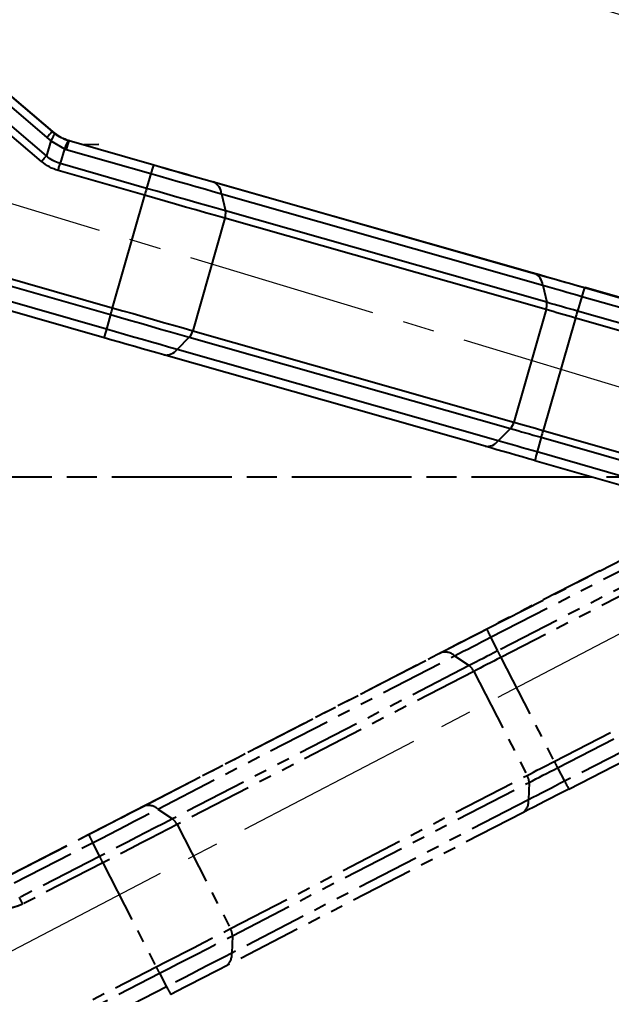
# Model space of a CAD drawing. Header units: millimetres. Extents: x 5659 to 7608, y 3628 to 5007.
# Drawn here: x 7309.3 to 7368.6, y 4005.9 to 4103.4 of the extents above; entities that cross this region are included whole.
import ezdxf

# ---------------------------------------------------------------- set-up
doc = ezdxf.new("R2010")
doc.units = ezdxf.units.MM
for name, pattern in [('AM_ISO08W050', [18, 12, -1.5, 3, -1.5]), ('CENTER2', [28.575, 19.05, -3.175, 3.175, -3.175]), ('PHANTOM', [12.7, 6.35, -1.27, 1.27, -1.27, 1.27, -1.27])]:
    doc.linetypes.add(name, pattern=pattern)
for name, color, linetype, lineweight in [('AM_5', 3, 'Continuous', 25), ('AM_7', 4, 'AM_ISO08W050', 25), ('单点划线', 1, 'CENTER2', 13), ('标注', 3, 'Continuous', 13)]:
    doc.layers.add(name, color=color, linetype=linetype, lineweight=lineweight)
doc.styles.add('SLDTEXTSTYLE1', font='txt.shx', dxfattribs={"width": 0.7, "bigfont": 'gbcbig.shx'})
doc.dimstyles.new('SLDDIMSTYLE12$0', dxfattribs={"dimtxt": 12, "dimasz": 10, "dimexe": 0, "dimexo": 0.0625, "dimgap": 0.875, "dimtad": 1, "dimdec": 1, "dimlfac": 1.8, "dimrnd": 1e-09, "dimzin": 12, "dimdsep": 46, "dimtxsty": 'SLDTEXTSTYLE1', "dimcen": 0.09, "dimdle": 8.16, "dimclrd": 3, "dimclre": 3, "dimadec": 0, "dimazin": 3, "dimtfac": 1, "dimtdec": 1, "dimtofl": 0, "dimtmove": 0, "dimatfit": 3, "dimfxl": 0, "dimfrac": 2, "dimtolj": 1, "dimlwd": 5, "dimlwe": 5, "dimarcsym": 0})
doc.dimstyles.new('SLDDIMSTYLE12$2', dxfattribs={"dimtxt": 12, "dimasz": 10, "dimexe": 0, "dimexo": 0.0625, "dimgap": 0.875, "dimtad": 1, "dimdec": 1, "dimlfac": 1.8, "dimrnd": 1e-09, "dimzin": 12, "dimdsep": 46, "dimtxsty": 'SLDTEXTSTYLE1', "dimcen": 0.09, "dimdle": 8.16, "dimclrd": 3, "dimclre": 3, "dimadec": 0, "dimazin": 3, "dimtfac": 1, "dimtdec": 1, "dimtofl": 0, "dimtmove": 0, "dimatfit": 3, "dimfxl": 0, "dimfrac": 2, "dimtolj": 1, "dimlwd": 5, "dimlwe": 5, "dimarcsym": 0})

# ---------------------------------------------------------------- blocks, each defined once
blk = doc.blocks.new('*D83')
at = {"layer": 'Defpoints', "color": 0, "transparency": 16777216}
for p in [(7156.036, 4130.93), (7157.171, 4066.071), (7399.45, 4057.617), (7399.45, 4057.617), (7174.159, 3940.198)]:
    blk.add_point(p, dxfattribs=at)
at = {"layer": '标注', "color": 3, "linetype": 'Continuous', "lineweight": 5, "transparency": 16777216}
blk.add_arc((7399.45, 4057.617), 242.426, 165.60197, 205.16456, dxfattribs=at)
at = {"layer": '标注', "color": 3, "transparency": 16777216}
for points in [[(7163.033, 4118.346), (7166.244, 4117.45), (7167.324, 4127.531)], [(7181.526, 3955.273), (7178.539, 3953.793), (7184.471, 3945.572)]]:
    blk.add_solid(points, dxfattribs=at)
at = {"layer": '标注', "color": 0, "transparency": 16777216, "insert": (7163.942, 4035.425), "char_height": 10, "attachment_point": 5, "rotation": 275.38327, "style": 'SLDTEXTSTYLE1'}
blk.add_mtext('\\A1;60%%D', dxfattribs=at)
blk = doc.blocks.new('*D88')
at = {"layer": 'AM_5', "color": 3, "linetype": 'Continuous', "lineweight": 5, "transparency": 16777216}
blk.add_arc((7399.345, 4057.649), 206.755, 166.00983, 177.22853, dxfattribs=at)
at = {"layer": 'AM_5', "color": 3, "transparency": 16777216}
for points in [[(7197.116, 4108.075), (7200.33, 4107.191), (7201.374, 4117.275)], [(7194.498, 4067.606), (7191.166, 4067.686), (7192.59, 4057.649)]]:
    blk.add_solid(points, dxfattribs=at)
at = {"layer": 'Defpoints', "color": 0, "transparency": 16777216}
for p in [(7156.036, 4130.93), (7196.51, 4097.717), (7175.9, 4057.649), (7399.45, 4057.617), (7402.598, 4057.649)]:
    blk.add_point(p, dxfattribs=at)
at = {"layer": 'AM_5', "color": 0, "transparency": 16777216, "insert": (7187.996, 4088.786), "char_height": 12, "attachment_point": 5, "rotation": 81.61918, "style": 'SLDTEXTSTYLE1'}
blk.add_mtext('\\A1;15%%D', dxfattribs=at)
blk = doc.blocks.new('*D64')
at = {"layer": 'AM_5', "color": 3, "linetype": 'Continuous', "lineweight": 5, "transparency": 16777216}
for p, q in [((7210.079, 4115.652), (7220.094, 4148.904)), ((7400.13, 4094.68), (7229.669, 4146.02))]:
    blk.add_line(p, q, dxfattribs=at)
at = {"layer": 'AM_5', "color": 3, "lineweight": 5, "transparency": 16777216}
blk.add_line((7399.427, 4057.668), (7409.705, 4091.796), dxfattribs=at)
at = {"layer": 'AM_5', "color": 3, "transparency": 16777216}
for points in [[(7230.15, 4147.616), (7229.188, 4144.425), (7220.094, 4148.904)], [(7400.611, 4096.275), (7399.65, 4093.084), (7409.705, 4091.796)]]:
    blk.add_solid(points, dxfattribs=at)
at = {"layer": 'Defpoints', "color": 0, "transparency": 16777216}
for p in [(7220.094, 4148.904), (7210.061, 4115.592), (7399.409, 4057.609)]:
    blk.add_point(p, dxfattribs=at)
at = {"layer": 'AM_5', "color": 0, "transparency": 16777216, "insert": (7315.061, 4127.482), "char_height": 12, "attachment_point": 5, "rotation": 343.23837, "style": 'SLDTEXTSTYLE1'}
blk.add_mtext('\\A1;225', dxfattribs=at)

msp = doc.modelspace()

# ---------------------------------------------------------------- linework, layer by layer
at = {"color": 7, "linetype": 'Continuous', "lineweight": 25}
for p, q in [((7216.575, 4103.875), (7318.641, 4074.605)), ((7216.38, 4103.183), (7318.446, 4073.914)), ((7318.045, 4072.448), (7215.374, 4101.89)), ((7317.824, 4071.588), (7215.153, 4101.031)), ((7307.652, 4096.469), (7312.629, 4092.223)), ((7307.678, 4096.474), (7312.655, 4092.229)), ((7307.118, 4095.867), (7312.095, 4091.621)), ((7312.039, 4089.799), (7306.672, 4094.378)), ((7311.553, 4089.233), (7306.186, 4093.811)), ((7312.629, 4092.223), (7312.655, 4092.229)), ((7312.655, 4092.229), (7312.852, 4092.07)), ((7312.49, 4091.304), (7312.039, 4089.799)), ((7312.095, 4091.621), (7312.49, 4091.304)), ((7312.49, 4091.304), (7313.861, 4090.502)), ((7314.335, 4091.326), (7314.246, 4091.352)), ((7314.247, 4091.352), (7314.334, 4091.326)), ((7314.31, 4091.321), (7314.334, 4091.326)), ((7314.31, 4091.321), (7322.785, 4088.891)), ((7314.334, 4091.326), (7322.809, 4088.896)), ((7313.861, 4090.502), (7313.418, 4089.025)), ((7313.861, 4090.502), (7314.035, 4090.45)), ((7314.035, 4090.45), (7322.51, 4088.02)), ((7317.282, 4090.952), (7315.827, 4090.898)), ((7321.866, 4085.852), (7313.216, 4088.332)), ((7322.068, 4086.545), (7313.418, 4089.025)), ((7322.51, 4088.02), (7322.068, 4086.545)), ((7327.806, 4087.469), (7359.954, 4078.327)), ((7328.757, 4087.185), (7360.906, 4078.043)), ((7321.866, 4085.852), (7318.641, 4074.605)), ((7329.58, 4086.001), (7329.966, 4084.289)), ((7329.58, 4086.001), (7361.728, 4076.859)), ((7362.115, 4075.147), (7329.966, 4084.289)), ((7329.911, 4083.554), (7326.686, 4072.308)), ((7362.059, 4074.412), (7329.911, 4083.554)), ((7361.728, 4076.859), (7362.115, 4075.147)), ((7365.903, 4076.616), (7384.939, 4071.157)), ((7378.137, 4073.119), (7365.927, 4076.621)), ((7365.628, 4075.745), (7365.186, 4074.27)), ((7365.628, 4075.745), (7385.798, 4069.961)), ((7318.446, 4073.914), (7318.045, 4072.448)), ((7362.059, 4074.412), (7358.834, 4063.166)), ((7364.984, 4073.577), (7361.76, 4062.33)), ((7382.011, 4068.694), (7364.984, 4073.577)), ((7386.913, 4068.039), (7365.186, 4074.27)), ((7326.345, 4071.658), (7325.115, 4070.428)), ((7326.345, 4071.658), (7358.493, 4062.516)), ((7326.686, 4072.308), (7358.834, 4063.166)), ((7355.944, 4060.74), (7323.796, 4069.882)), ((7357.263, 4061.286), (7325.115, 4070.428)), ((7358.493, 4062.516), (7357.263, 4061.286)), ((7361.76, 4062.33), (7378.787, 4057.447)), ((7361.565, 4061.639), (7361.163, 4060.172)), ((7361.565, 4061.639), (7383.291, 4055.408)), ((7381.333, 4054.388), (7361.163, 4060.172)), ((7360.942, 4059.313), (7379.988, 4053.851))]:
    msp.add_line(p, q, dxfattribs=at)
at = {"color": 7, "linetype": 'PHANTOM', "lineweight": 25}
for p, q in [((7356.112, 4042.463), (7373.729, 4051.508)), ((7356.508, 4041.64), (7373.985, 4050.614)), ((7374.443, 4049.118), (7357.195, 4040.262)), ((7367.426, 4048.285), (7356.126, 4042.483)), ((7373.279, 4047.709), (7357.522, 4039.618)), ((7356.508, 4041.64), (7357.195, 4040.262)), ((7320.905, 4024.307), (7350.604, 4039.64)), ((7321.793, 4024.751), (7351.491, 4040.084)), ((7323.203, 4024.45), (7352.901, 4039.783)), ((7352.901, 4039.783), (7354.355, 4038.799)), ((7357.522, 4039.618), (7362.866, 4029.21)), ((7354.355, 4038.799), (7324.657, 4023.467)), ((7354.817, 4038.226), (7325.119, 4022.893)), ((7354.817, 4038.226), (7360.162, 4027.818)), ((7363.197, 4028.573), (7381.667, 4038.056)), ((7362.866, 4029.21), (7378.624, 4037.301)), ((7382.574, 4036.813), (7363.908, 4027.229)), ((7364.335, 4026.451), (7381.961, 4035.502)), ((7330.463, 4012.485), (7360.162, 4027.818)), ((7363.197, 4028.573), (7363.908, 4027.229)), ((7330.659, 4011.778), (7360.357, 4027.111)), ((7360.357, 4027.111), (7360.302, 4025.372)), ((7360.302, 4025.372), (7330.603, 4010.039)), ((7323.203, 4024.45), (7324.657, 4023.467)), ((7359.714, 4024.072), (7330.016, 4008.739)), ((7325.119, 4022.893), (7330.463, 4012.485)), ((7308.428, 4017.881), (7316.271, 4021.908)), ((7308.442, 4017.901), (7316.285, 4021.928)), ((7308.823, 4017.058), (7316.666, 4021.085)), ((7316.666, 4021.085), (7317.353, 4019.707)), ((7317.353, 4019.707), (7309.348, 4015.596)), ((7317.68, 4019.063), (7309.675, 4014.953)), ((7317.68, 4019.063), (7323.025, 4008.655)), ((7330.659, 4011.778), (7330.603, 4010.039)), ((7228.57, 3960.154), (7323.025, 4008.655)), ((7228.9, 3959.517), (7323.356, 4008.018)), ((7323.356, 4008.018), (7324.067, 4006.674)), ((7324.067, 4006.674), (7229.051, 3957.886))]:
    msp.add_line(p, q, dxfattribs=at)
at = {"color": 7, "linetype": 'Continuous', "lineweight": 25, "flags": 128}
for points in [[(7322.785, 4088.891), (7323.554, 4088.67), (7324.321, 4088.451), (7325.083, 4088.233), (7325.84, 4088.017), (7326.588, 4087.803), (7327.325, 4087.593), (7328.049, 4087.387), (7328.757, 4087.185)], [(7322.809, 4088.896), (7323.452, 4088.712), (7324.094, 4088.528), (7324.732, 4088.345), (7325.365, 4088.164), (7325.991, 4087.986), (7326.607, 4087.81), (7327.213, 4087.637), (7327.806, 4087.469)], [(7322.51, 4088.02), (7323.42, 4087.759), (7324.328, 4087.499), (7325.231, 4087.241), (7326.126, 4086.985), (7327.011, 4086.732), (7327.884, 4086.484), (7328.741, 4086.239), (7329.58, 4086.001)], [(7329.966, 4084.289), (7329.029, 4084.556), (7328.072, 4084.828), (7327.097, 4085.106), (7326.108, 4085.389), (7325.108, 4085.674), (7324.099, 4085.963), (7323.085, 4086.253), (7322.068, 4086.545)], [(7329.911, 4083.554), (7328.956, 4083.826), (7327.981, 4084.104), (7326.988, 4084.387), (7325.981, 4084.674), (7324.962, 4084.965), (7323.934, 4085.259), (7322.901, 4085.555), (7321.866, 4085.852)], [(7359.954, 4078.327), (7360.663, 4078.125), (7361.387, 4077.919), (7362.124, 4077.709), (7362.872, 4077.495), (7363.628, 4077.279), (7364.391, 4077.061), (7365.158, 4076.841), (7365.927, 4076.621)], [(7360.906, 4078.043), (7361.499, 4077.874), (7362.104, 4077.702), (7362.721, 4077.526), (7363.347, 4077.347), (7363.98, 4077.166), (7364.618, 4076.984), (7365.26, 4076.8), (7365.903, 4076.616)], [(7361.728, 4076.859), (7362.191, 4076.727), (7362.663, 4076.592), (7363.145, 4076.455), (7363.633, 4076.316), (7364.127, 4076.175), (7364.625, 4076.032), (7365.126, 4075.889), (7365.628, 4075.745)], [(7318.641, 4074.605), (7319.677, 4074.308), (7320.71, 4074.013), (7321.737, 4073.719), (7322.756, 4073.428), (7323.763, 4073.14), (7324.756, 4072.857), (7325.731, 4072.579), (7326.686, 4072.308)], [(7365.186, 4074.27), (7364.791, 4074.383), (7364.396, 4074.496), (7364.004, 4074.608), (7363.615, 4074.719), (7363.23, 4074.829), (7362.851, 4074.937), (7362.479, 4075.043), (7362.115, 4075.147)], [(7318.446, 4073.914), (7319.463, 4073.623), (7320.477, 4073.332), (7321.486, 4073.044), (7322.486, 4072.758), (7323.475, 4072.475), (7324.45, 4072.197), (7325.408, 4071.925), (7326.345, 4071.658)], [(7364.984, 4073.577), (7364.608, 4073.685), (7364.232, 4073.792), (7363.858, 4073.899), (7363.488, 4074.005), (7363.122, 4074.11), (7362.761, 4074.213), (7362.406, 4074.314), (7362.059, 4074.412)], [(7323.796, 4069.882), (7323.088, 4070.084), (7322.364, 4070.29), (7321.627, 4070.5), (7320.879, 4070.714), (7320.122, 4070.93), (7319.359, 4071.148), (7318.593, 4071.368), (7317.824, 4071.588)], [(7325.115, 4070.428), (7324.276, 4070.667), (7323.419, 4070.911), (7322.546, 4071.16), (7321.661, 4071.413), (7320.766, 4071.669), (7319.863, 4071.927), (7318.955, 4072.187), (7318.045, 4072.448)], [(7358.834, 4063.166), (7359.181, 4063.067), (7359.536, 4062.966), (7359.897, 4062.863), (7360.263, 4062.758), (7360.634, 4062.652), (7361.007, 4062.546), (7361.383, 4062.438), (7361.76, 4062.33)], [(7358.493, 4062.516), (7358.858, 4062.412), (7359.23, 4062.306), (7359.609, 4062.198), (7359.994, 4062.088), (7360.383, 4061.977), (7360.775, 4061.865), (7361.169, 4061.752), (7361.565, 4061.639)], [(7361.163, 4060.172), (7360.661, 4060.316), (7360.16, 4060.46), (7359.662, 4060.602), (7359.168, 4060.743), (7358.68, 4060.883), (7358.198, 4061.02), (7357.726, 4061.155), (7357.263, 4061.286)], [(7360.942, 4059.313), (7360.299, 4059.497), (7359.657, 4059.681), (7359.019, 4059.864), (7358.386, 4060.045), (7357.76, 4060.223), (7357.143, 4060.399), (7356.538, 4060.572), (7355.944, 4060.74)]]:
    msp.add_lwpolyline(points, dxfattribs=at)
at = {"color": 7, "linetype": 'PHANTOM', "lineweight": 25, "flags": 128}
for points in [[(7350.604, 4039.64), (7351.258, 4039.978), (7351.928, 4040.323), (7352.609, 4040.674), (7353.3, 4041.03), (7354, 4041.39), (7354.705, 4041.753), (7355.415, 4042.117), (7356.126, 4042.483)], [(7351.491, 4040.084), (7352.039, 4040.367), (7352.599, 4040.655), (7353.169, 4040.949), (7353.748, 4041.247), (7354.333, 4041.548), (7354.923, 4041.852), (7355.517, 4042.157), (7356.112, 4042.463)], [(7352.901, 4039.783), (7353.329, 4040.004), (7353.766, 4040.229), (7354.211, 4040.458), (7354.662, 4040.691), (7355.119, 4040.926), (7355.58, 4041.163), (7356.043, 4041.401), (7356.508, 4041.64)], [(7357.195, 4040.262), (7356.829, 4040.074), (7356.464, 4039.886), (7356.101, 4039.699), (7355.742, 4039.514), (7355.386, 4039.331), (7355.036, 4039.151), (7354.692, 4038.973), (7354.355, 4038.799)], [(7357.522, 4039.618), (7357.173, 4039.439), (7356.826, 4039.26), (7356.48, 4039.083), (7356.138, 4038.906), (7355.799, 4038.732), (7355.465, 4038.56), (7355.138, 4038.391), (7354.817, 4038.226)], [(7360.162, 4027.818), (7360.482, 4027.983), (7360.81, 4028.152), (7361.144, 4028.324), (7361.482, 4028.499), (7361.825, 4028.675), (7362.171, 4028.853), (7362.518, 4029.031), (7362.866, 4029.21)], [(7360.357, 4027.111), (7360.694, 4027.285), (7361.038, 4027.462), (7361.389, 4027.643), (7361.744, 4027.826), (7362.104, 4028.011), (7362.467, 4028.197), (7362.832, 4028.385), (7363.197, 4028.573)], [(7363.908, 4027.229), (7363.444, 4026.99), (7362.98, 4026.752), (7362.519, 4026.515), (7362.063, 4026.28), (7361.611, 4026.048), (7361.166, 4025.818), (7360.729, 4025.593), (7360.302, 4025.372)], [(7364.335, 4026.451), (7363.74, 4026.145), (7363.146, 4025.84), (7362.556, 4025.536), (7361.97, 4025.235), (7361.392, 4024.937), (7360.822, 4024.643), (7360.262, 4024.355), (7359.714, 4024.072)], [(7316.271, 4021.908), (7316.982, 4022.273), (7317.692, 4022.638), (7318.397, 4023.001), (7319.097, 4023.361), (7319.788, 4023.717), (7320.469, 4024.068), (7321.138, 4024.413), (7321.793, 4024.751)], [(7316.285, 4021.928), (7316.88, 4022.234), (7317.473, 4022.539), (7318.064, 4022.842), (7318.649, 4023.144), (7319.228, 4023.442), (7319.798, 4023.735), (7320.357, 4024.024), (7320.905, 4024.307)], [(7316.666, 4021.085), (7317.508, 4021.517), (7318.348, 4021.949), (7319.183, 4022.378), (7320.011, 4022.805), (7320.83, 4023.226), (7321.636, 4023.642), (7322.428, 4024.05), (7323.203, 4024.45)], [(7324.657, 4023.467), (7323.791, 4023.02), (7322.906, 4022.563), (7322.005, 4022.099), (7321.091, 4021.628), (7320.165, 4021.152), (7319.232, 4020.672), (7318.294, 4020.19), (7317.353, 4019.707)], [(7325.119, 4022.893), (7324.237, 4022.437), (7323.335, 4021.973), (7322.418, 4021.5), (7321.487, 4021.02), (7320.544, 4020.535), (7319.594, 4020.047), (7318.638, 4019.555), (7317.68, 4019.063)], [(7323.025, 4008.655), (7323.983, 4009.148), (7324.939, 4009.639), (7325.889, 4010.128), (7326.831, 4010.612), (7327.763, 4011.092), (7328.68, 4011.565), (7329.581, 4012.03), (7330.463, 4012.485)], [(7323.356, 4008.018), (7324.297, 4008.501), (7325.235, 4008.983), (7326.168, 4009.463), (7327.093, 4009.939), (7328.007, 4010.41), (7328.908, 4010.875), (7329.793, 4011.331), (7330.659, 4011.778)], [(7330.603, 4010.039), (7329.828, 4009.639), (7329.036, 4009.231), (7328.23, 4008.815), (7327.412, 4008.394), (7326.584, 4007.968), (7325.748, 4007.538), (7324.909, 4007.107), (7324.067, 4006.674)], [(7330.016, 4008.739), (7329.361, 4008.401), (7328.692, 4008.056), (7328.011, 4007.705), (7327.319, 4007.349), (7326.62, 4006.989), (7325.914, 4006.626), (7325.205, 4006.261), (7324.493, 4005.896)]]:
    msp.add_lwpolyline(points, dxfattribs=at)
at = {"color": 7, "linetype": 'Continuous', "lineweight": 25}
for centre, radius, start, end in [((7324.331, 4081.303), 16.006, 136.98231, 139.86093), ((7326.576, 4086.971), 13.015, 160.47233, 164.49361), ((7335.051, 4084.54), 13.015, 160.47233, 164.49361), ((7328.13, 4085.872), 1.455, 5.07762, 64.46165), ((7386.419, 4067.406), 67.137, 163.43713, 164.05307), ((7328.407, 4084.038), 1.58, 342.17658, 9.14397), ((7360.278, 4076.73), 1.455, 5.07766, 64.46203), ((7378.169, 4072.265), 13.015, 160.47228, 164.49364), ((7382.203, 4056.316), 66.141, 163.94748, 164.56969), ((7360.555, 4074.896), 1.58, 342.17656, 9.14413), ((7429.537, 4055.131), 67.136, 163.43713, 164.05307), ((7329.309, 4069.09), 11.754, 163.40044, 167.7271), ((7325.173, 4072.688), 1.56, 318.69224, 345.8928), ((7323.988, 4071.285), 1.416, 262.23993, 322.75953), ((7357.321, 4063.546), 1.56, 318.69201, 345.89284), ((7425.321, 4044.041), 66.141, 163.94748, 164.5697), ((7356.136, 4062.143), 1.416, 262.23993, 322.75953), ((7372.427, 4056.815), 11.754, 163.40041, 167.72716)]:
    msp.add_arc(centre, radius, start, end, dxfattribs=at)
at = {"color": 7, "linetype": 'PHANTOM', "lineweight": 25}
for centre, radius, start, end in [((7368.033, 4047.684), 13.015, 203.65312, 207.67448), ((7351.932, 4038.697), 1.455, 48.2585, 107.64287), ((7417.216, 4070.341), 67.136, 206.61797, 207.23391), ((7353.389, 4037.549), 1.58, 25.3574, 52.32497), ((7421.731, 4059.37), 66.141, 207.12832, 207.75054), ((7358.798, 4027.06), 1.56, 1.87285, 29.07368), ((7374.419, 4032.488), 11.754, 206.58125, 210.908), ((7322.234, 4023.364), 1.455, 48.25846, 107.64249), ((7358.893, 4025.226), 1.416, 305.42077, 5.94037), ((7323.691, 4022.216), 1.58, 25.35742, 52.32481), ((7328.192, 4027.129), 13.015, 203.65317, 207.67445), ((7377.375, 4049.787), 67.137, 206.61798, 207.23391), ((7329.1, 4011.727), 1.56, 1.87308, 29.07364), ((7329.195, 4009.893), 1.416, 305.42077, 5.94037), ((7381.89, 4038.815), 66.141, 207.12832, 207.75053), ((7334.578, 4011.933), 11.754, 206.58128, 210.90794)]:
    msp.add_arc(centre, radius, start, end, dxfattribs=at)
at = {"color": 7, "linetype": 'Continuous', "lineweight": 25}
for points, knots in [([(7312.827, 4092.064), (7312.83, 4092.012), (7312.838, 4091.909), (7312.606, 4091.505), (7312.49, 4091.304)], [0, 0, 0, 0, 0.500804, 1, 1, 1, 1]), ([(7312.629, 4092.223), (7312.665, 4092.192), (7312.73, 4092.138), (7312.797, 4092.087), (7312.827, 4092.064)], [0, 0, 0, 0, 0.557672, 1, 1, 1, 1]), ([(7312.827, 4092.064), (7313.046, 4091.912), (7313.479, 4091.613), (7313.978, 4091.435), (7314.223, 4091.347)], [0, 0, 0, 0, 0.508316, 1, 1, 1, 1]), ([(7312.852, 4092.07), (7313.071, 4091.918), (7313.502, 4091.619), (7314.001, 4091.44), (7314.247, 4091.352)], [0, 0, 0, 0, 0.5080063, 1, 1, 1, 1]), ([(7314.223, 4091.347), (7314.194, 4091.311), (7314.135, 4091.24), (7313.952, 4090.748), (7313.861, 4090.502)], [0, 0, 0, 0, 0.5, 1, 1, 1, 1]), ([(7314.223, 4091.347), (7314.239, 4091.342), (7314.268, 4091.333), (7314.297, 4091.325), (7314.31, 4091.321)], [0, 0, 0, 0, 0.560146, 1, 1, 1, 1]), ([(7313.216, 4088.332), (7312.921, 4088.435), (7312.318, 4088.646), (7311.811, 4089.035), (7311.553, 4089.233)], [0, 0, 0, 0, 0.490293, 1, 1, 1, 1]), ([(7313.418, 4089.025), (7313.17, 4089.113), (7312.666, 4089.292), (7312.251, 4089.628), (7312.039, 4089.799)], [0, 0, 0, 0, 0.491499, 1, 1, 1, 1])]:
    msp.add_open_spline(points, degree=3, knots=knots, dxfattribs=at)
for points in [[(7311.553, 4089.233), (7311.6, 4089.288), (7311.695, 4089.399), (7311.829, 4089.556), (7311.949, 4089.695), (7312.009, 4089.765), (7312.039, 4089.799)], [(7313.216, 4088.332), (7313.235, 4088.399), (7313.274, 4088.533), (7313.329, 4088.723), (7313.379, 4088.894), (7313.405, 4088.982), (7313.418, 4089.025)]]:
    msp.add_open_spline(points, degree=3, dxfattribs=at)
at = {"color": 7, "linetype": 'PHANTOM', "lineweight": 25}
msp.add_open_spline([(7309.675, 4014.953), (7309.644, 4015.015), (7309.58, 4015.139), (7309.491, 4015.314), (7309.41, 4015.474), (7309.369, 4015.555), (7309.348, 4015.596)], degree=3, dxfattribs=at)
msp.add_open_spline([(7309.675, 4014.953), (7309.389, 4014.826), (7308.806, 4014.566), (7308.17, 4014.503), (7307.846, 4014.471)], degree=3, knots=[0, 0, 0, 0, 0.490293, 1, 1, 1, 1], dxfattribs=at)
at = {"layer": 'AM_7'}
msp.add_line((7402.598, 4057.649), (7175.9, 4057.649), dxfattribs=at)
at = {"layer": '单点划线'}
for q in [(7156.036, 4130.93), (7174.159, 3940.198)]:
    msp.add_line((7399.45, 4057.617), q, dxfattribs=at)

# ---------------------------------------------------------------- dimensions: what is measured, and where the dimension line sits
at = {"layer": 'AM_5'}
dim = msp.add_linear_dim(base=(7220.094, 4148.904), p1=(7399.409, 4057.609), p2=(7210.061, 4115.592), angle=163.23837, text='225', dimstyle='SLDDIMSTYLE12$0', override={"dimlfac": 1, "dimpost": ''}, dxfattribs=at)
dim.commit()
dim.dimension.update_dxf_attribs({"geometry": '*D64', "text_midpoint": (7313.078, 4120.899), "dimtype": 160})
dim = msp.add_angular_dim_2l(base=(7196.51, 4097.717), line1=((7399.45, 4057.617), (7156.036, 4130.93)), line2=((7402.598, 4057.649), (7175.9, 4057.649)), text='15%%D', dimstyle='SLDDIMSTYLE12$2', override={"dimlfac": 1}, dxfattribs=at)
dim.commit()
dim.dimension.update_dxf_attribs({"geometry": '*D88', "text_midpoint": (7187.996, 4088.786)})
at = {"layer": '标注'}
dim = msp.add_angular_dim_2l(base=(7157.171, 4066.071), line1=((7399.45, 4057.617), (7156.036, 4130.93)), line2=((7399.45, 4057.617), (7174.159, 3940.198)), text='60%%D', dimstyle='SLDDIMSTYLE12$2', override={"dimtxt": 10, "dimadec": 3, "dimtdec": 3, "dimtzin": 0}, dxfattribs=at)
dim.commit()
dim.dimension.update_dxf_attribs({"geometry": '*D83', "text_midpoint": (7163.942, 4035.425)})

doc.saveas('drawing.dxf')
